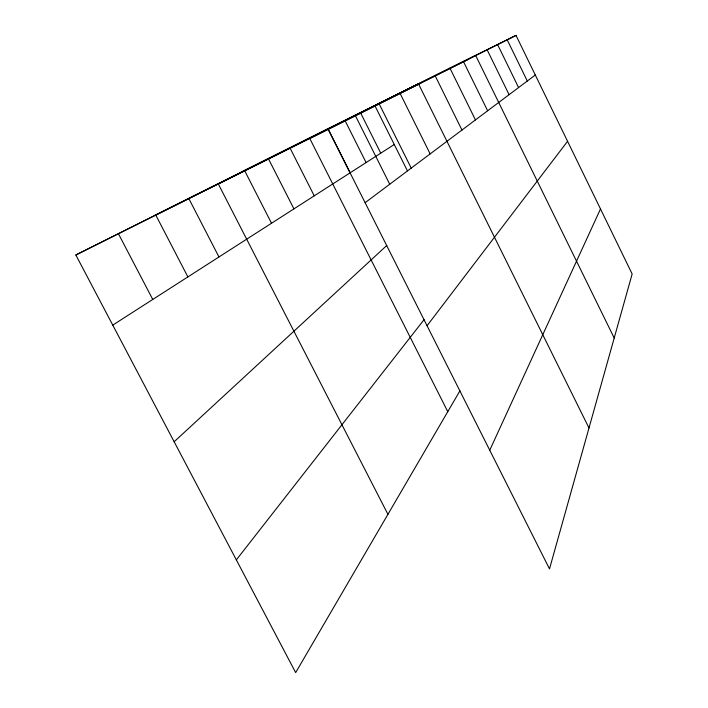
<?xml version="1.0" encoding="UTF-8"?>
<svg xmlns="http://www.w3.org/2000/svg" width="708" height="708" viewBox="0 0 708 708"><rect width="100%" height="100%" fill="white"/><g stroke="black" fill="none" stroke-linecap="round" stroke-linejoin="round"><path stroke-width="1.06" d="M489.75 450.217L600.499 208.948M459.935 390.807L295.67 672.6L75.844 254.986L327.857 128.706L516.017 35.4L632.155 273.978L549.505 568.905L327.857 128.706M427.066 325.724L567.568 141.299M236.339 559.886L424.092 319.627M174.159 441.757L386.763 245.499M365.116 202.7L535.301 75.013M112.758 325.114L394.267 144.494M75.844 254.986L516.017 35.4M242.171 171.646L468.749 59.083M156.521 214.559L420.826 83.084M118.448 233.782L152.76 299.449M155.831 215.161L187.886 276.908M188.894 198.7L218.967 256.969M387.931 514.327L218.356 184.036L418.455 83.783L588.994 428.004M244.764 170.885L271.518 223.25M268.571 159.034L293.926 208.869M290.147 148.291L314.246 195.833M447.775 411.667L309.785 138.511L475.643 55.428L614.208 338.017M345.177 120.891L366.098 162.566M328.264 129.316L350.159 172.796M360.717 113.147L380.754 153.158M355.133 115.183L389.736 184.23M378.93 103.377L411.224 168.106M375.054 106.014L407.419 170.84M399.878 92.996L430.154 153.901M435.048 75.552L461.961 130.042M449.952 68.163L475.449 119.918M463.413 61.481L487.635 110.775M507.185 39.781L527.292 81.022M497.582 44.542L518.583 87.553M487.104 49.737L509.096 94.677"/></g></svg>
